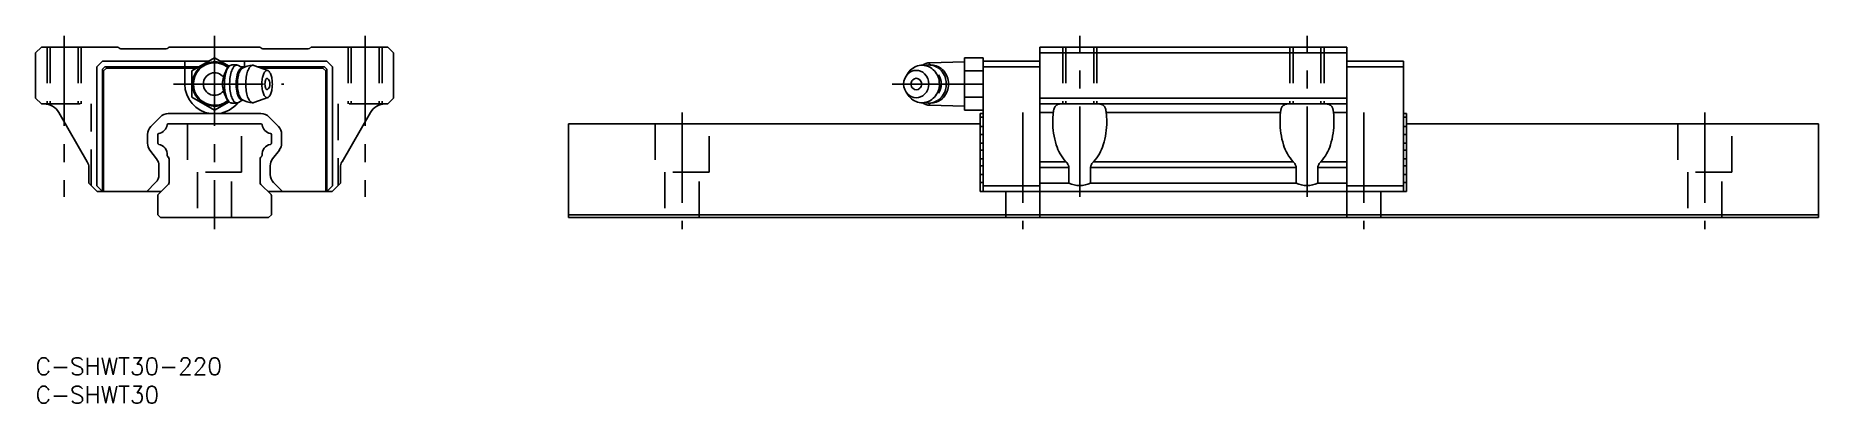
# Model space of a CAD drawing. Extents: x 0 to 314, y -8 to 57.
import ezdxf

# ---------------------------------------------------------------- set-up
doc = ezdxf.new("R2010")
doc.units = 0
doc.header["$LTSCALE"] = 0.5
doc.linetypes.add('CENTER', pattern=[50.8, 31.75, -6.35, 6.35, -6.35])
doc.linetypes.add('DASHED', pattern=[19.05, 12.7, -6.35])
doc.layers.get('0').update_dxf_attribs({"linetype": 'CONTINUOUS'})
doc.layers.add('CENTER', color=1, linetype='CENTER')
doc.styles.get("Standard").update_dxf_attribs({"font": 'txt.shx', "height": 3, "bigfont": 'bigfont.shx'})

# ---------------------------------------------------------------- blocks, each defined once
blk = doc.blocks.new('*U36')
at = {"color": 7, "linetype": 'CONTINUOUS'}
blk.add_text('C-SHWT30-220', height=3, dxfattribs=at).set_placement((0, -3))
blk = doc.blocks.new('*U37')
at = {"color": 7, "linetype": 'CONTINUOUS'}
blk.add_text('C-SHWT30', height=3, dxfattribs=at).set_placement((0, -8))

msp = doc.modelspace()

# ---------------------------------------------------------------- linework, layer by layer
at = {"color": 7, "linetype": 'CONTINUOUS'}
for p, q in [((1, 54.65), (0, 53.65)), ((0, 53.65), (0, 45.65)), ((14.5, 54.65), (1, 54.65)), ((14.65, 54.5), (14.5, 54.65)), ((22.99, 54.35), (15.01, 54.35)), ((23.5, 54.65), (23.35, 54.5)), ((39.5, 54.65), (23.5, 54.65)), ((39.65, 54.5), (39.5, 54.65)), ((47.99, 54.35), (40.01, 54.35)), ((48.5, 54.65), (48.35, 54.5)), ((62, 54.65), (48.5, 54.65)), ((63, 53.65), (62, 54.65)), ((63, 45.65), (63, 53.65)), ((176.77, 54.65), (230.77, 54.65)), ((176.77, 29.25), (176.77, 54.65)), ((176.77, 53.65), (230.77, 53.65)), ((230.77, 29.25), (230.77, 54.65)), ((11.75, 52.15), (10.75, 51.15)), ((10.75, 51.15), (10.75, 30.25)), ((30.43, 52.15), (11.75, 52.15)), ((12.16, 51.15), (11.75, 50.74)), ((11.75, 50.74), (11.75, 29.25)), ((11.95, 50.45), (12.45, 50.95)), ((11.95, 50.45), (11.95, 29.25)), ((28.7, 51.15), (12.16, 51.15)), ((28.35, 50.95), (12.45, 50.95)), ((26.25, 52.15), (26.25, 51.15)), ((26.25, 48.15), (26.25, 50.95)), ((31.5, 52.77), (27.5, 50.46)), ((27.5, 50.46), (27.5, 45.84)), ((34.05, 51.3), (31.5, 52.77)), ((51.25, 52.15), (32.57, 52.15)), ((33.79, 50.98), (34.02, 51.26)), ((35.43, 51.5), (34.55, 51.5)), ((36.45, 50.95), (35.72, 51.41)), ((36.82, 51.15), (36.14, 51.15)), ((36.45, 50.95), (36.35, 50.95)), ((36.75, 52.15), (36.75, 51.15)), ((38.42, 51.42), (40.87, 50.53)), ((50.84, 51.15), (39.16, 51.15)), ((50.55, 50.95), (39.71, 50.95)), ((50.55, 50.95), (51.05, 50.45)), ((51.25, 50.74), (50.84, 51.15)), ((51.05, 29.25), (51.05, 50.45)), ((52.25, 51.15), (51.25, 52.15)), ((51.25, 29.25), (51.25, 50.74)), ((52.25, 30.25), (52.25, 51.15)), ((157.57, 51.5), (157.18, 51.5)), ((163.47, 52.05), (157.32, 51.89)), ((157.32, 51.5), (157.32, 51.89)), ((166.77, 52.77), (163.47, 52.77)), ((163.47, 43.53), (163.47, 52.77)), ((166.77, 50.46), (163.47, 50.46)), ((166.77, 29.25), (166.77, 52.77)), ((166.77, 52.15), (176.77, 52.15)), ((166.77, 51.15), (176.77, 51.15)), ((240.77, 52.15), (230.77, 52.15)), ((240.77, 51.15), (230.77, 51.15)), ((240.77, 29.25), (240.77, 52.15)), ((153.56, 50.1), (153.2, 49.56)), ((0, 45.65), (1, 44.65)), ((1, 44.65), (1.47, 44.65)), ((27.5, 45.84), (31.5, 43.53)), ((31.5, 43.53), (34.05, 45.01)), ((33.79, 45.32), (34.02, 45.04)), ((34.55, 44.8), (35.43, 44.8)), ((36.45, 45.35), (35.72, 44.89)), ((36.35, 45.35), (36.45, 45.35)), ((38.42, 44.88), (40.87, 45.77)), ((61.53, 44.65), (62, 44.65)), ((62, 44.65), (63, 45.65)), ((153.2, 46.74), (153.56, 46.2)), ((157.18, 44.8), (157.57, 44.8)), ((157.32, 44.41), (157.32, 44.8)), ((157.32, 44.41), (163.47, 44.25)), ((166.77, 45.84), (163.47, 45.84)), ((176.77, 45.65), (230.77, 45.65)), ((176.77, 44.65), (230.77, 44.65)), ((180.59, 44.65), (180.52, 44.65)), ((186.95, 44.65), (187.02, 44.65)), ((220.59, 44.65), (220.52, 44.65)), ((226.95, 44.65), (227.02, 44.65)), ((4.07, 43.15), (9.08, 34.48)), ((20.27, 40.67), (21.91, 42.35)), ((23.34, 42.95), (39.66, 42.95)), ((23.34, 41.15), (39.66, 41.15)), ((41.09, 42.35), (42.73, 40.67)), ((53.92, 34.48), (58.93, 43.15)), ((93.77, 41.15), (166.27, 41.15)), ((93.77, 24.65), (93.77, 41.15)), ((166.77, 43.53), (163.47, 43.53)), ((166.77, 42.95), (166.27, 42.95)), ((166.27, 42.95), (166.27, 29.25)), ((166.77, 42.35), (166.27, 42.35)), ((176.77, 43.15), (179.11, 43.15)), ((188.43, 43.15), (219.11, 43.15)), ((228.43, 43.15), (230.77, 43.15)), ((240.77, 42.95), (241.27, 42.95)), ((240.77, 42.35), (241.27, 42.35)), ((241.27, 29.25), (241.27, 42.95)), ((241.27, 41.15), (313.77, 41.15)), ((313.77, 24.65), (313.77, 41.15)), ((19.7, 37.74), (19.7, 39.27)), ((21.5, 37.74), (21.5, 39.27)), ((41.5, 39.27), (41.5, 37.74)), ((43.3, 39.27), (43.3, 37.74)), ((166.77, 40.67), (166.27, 40.67)), ((166.77, 39.27), (166.27, 39.27)), ((166.77, 37.74), (166.27, 37.74)), ((240.77, 40.67), (241.27, 40.67)), ((240.77, 39.27), (241.27, 39.27)), ((240.77, 37.74), (241.27, 37.74)), ((21.29, 34.99), (20.11, 36.53)), ((23.35, 35.3), (23.21, 35.44)), ((23.5, 30.86), (23.5, 34.95)), ((39.5, 34.95), (39.5, 30.86)), ((39.79, 35.44), (39.65, 35.3)), ((42.89, 36.53), (41.71, 34.99)), ((166.77, 36.53), (166.27, 36.53)), ((166.77, 34.99), (166.27, 34.99)), ((240.77, 36.53), (241.27, 36.53)), ((240.77, 34.99), (241.27, 34.99)), ((9.35, 33.48), (9.35, 30.7)), ((21.7, 32.23), (21.7, 33.77)), ((41.3, 33.77), (41.3, 32.23)), ((53.65, 30.7), (53.65, 33.48)), ((166.77, 33.77), (166.27, 33.77)), ((166.77, 32.23), (166.27, 32.23)), ((176.77, 34.48), (181.34, 34.48)), ((176.77, 33.48), (181.86, 33.48)), ((181.86, 30.7), (181.86, 33.48)), ((185.68, 33.48), (185.68, 30.7)), ((185.68, 33.48), (221.86, 33.48)), ((186.2, 34.48), (221.34, 34.48)), ((221.86, 30.7), (221.86, 33.48)), ((225.68, 33.48), (225.68, 30.7)), ((225.68, 33.48), (230.77, 33.48)), ((226.2, 34.48), (230.77, 34.48)), ((240.77, 33.77), (241.27, 33.77)), ((240.77, 32.23), (241.27, 32.23)), ((9.35, 30.7), (10.8, 29.25)), ((10.75, 30.25), (11.75, 29.25)), ((22.1, 29.25), (10.8, 29.25)), ((19.55, 29.25), (21.11, 30.81)), ((21.5, 28.55), (21.5, 25.15)), ((23.35, 30.51), (21.57, 28.73)), ((41.43, 28.73), (39.65, 30.51)), ((52.2, 29.25), (40.9, 29.25)), ((41.5, 25.15), (41.5, 28.55)), ((41.89, 30.81), (43.45, 29.25)), ((51.25, 29.25), (52.25, 30.25)), ((52.2, 29.25), (53.65, 30.7)), ((166.77, 30.81), (166.27, 30.81)), ((176.72, 29.25), (166.27, 29.25)), ((166.77, 30.25), (176.77, 30.25)), ((176.72, 29.25), (176.72, 29.3)), ((176.72, 29.3), (176.77, 29.3)), ((176.77, 30.7), (181.86, 30.7)), ((176.77, 29.25), (230.77, 29.25)), ((185.68, 30.7), (221.86, 30.7)), ((225.68, 30.7), (230.77, 30.7)), ((240.77, 30.25), (230.77, 30.25)), ((230.77, 29.3), (230.82, 29.3)), ((230.82, 29.3), (230.82, 29.25)), ((230.82, 29.25), (241.27, 29.25)), ((240.77, 30.81), (241.27, 30.81)), ((21.5, 25.15), (22, 24.65)), ((41, 24.65), (41.5, 25.15)), ((93.77, 25.15), (313.77, 25.15)), ((22, 24.65), (41, 24.65)), ((93.77, 24.65), (313.77, 24.65))]:
    msp.add_line(p, q, dxfattribs=at)
at = {"color": 3, "linetype": 'DASHED'}
for p, q in [((2, 54.65), (2, 44.65)), ((2.54, 54.65), (2.54, 44.65)), ((7.46, 54.65), (7.46, 44.65)), ((8, 54.65), (8, 44.65)), ((55, 54.65), (55, 44.65)), ((55.54, 54.65), (55.54, 44.65)), ((60.46, 54.65), (60.46, 44.65)), ((61, 54.65), (61, 44.65)), ((180.77, 54.65), (180.77, 44.65)), ((181.31, 54.65), (181.31, 44.65)), ((186.23, 54.65), (186.23, 44.65)), ((186.77, 54.65), (186.77, 44.65)), ((220.77, 54.65), (220.77, 44.65)), ((221.31, 54.65), (221.31, 44.65)), ((226.23, 54.65), (226.23, 44.65)), ((226.77, 54.65), (226.77, 44.65)), ((1.47, 44.65), (9.75, 44.65)), ((9.75, 30.3), (9.75, 44.65)), ((53.25, 44.65), (53.25, 30.3)), ((61.53, 44.65), (53.25, 44.65)), ((26.75, 41.15), (26.75, 32.65)), ((36.25, 32.65), (36.25, 41.15)), ((109.02, 41.15), (109.02, 32.65)), ((118.52, 32.65), (118.52, 41.15)), ((289.02, 41.15), (289.02, 32.65)), ((298.52, 32.65), (298.52, 41.15)), ((36.25, 32.65), (26.75, 32.65)), ((28.5, 32.65), (28.5, 24.65)), ((34.5, 24.65), (34.5, 32.65)), ((118.52, 32.65), (109.02, 32.65)), ((110.77, 32.65), (110.77, 24.65)), ((116.77, 24.65), (116.77, 32.65)), ((298.52, 32.65), (289.02, 32.65)), ((290.77, 32.65), (290.77, 24.65)), ((296.77, 24.65), (296.77, 32.65)), ((170.77, 29.25), (170.77, 24.65)), ((176.77, 24.65), (176.77, 29.25)), ((230.77, 29.25), (230.77, 24.65)), ((236.77, 24.65), (236.77, 29.25))]:
    msp.add_line(p, q, dxfattribs=at)
at = {"color": 7, "linetype": 'CONTINUOUS'}
for centre, radius, start, end in [((15.01, 54.85), 0.5, 225, 270), ((22.99, 54.85), 0.5, 270, 315), ((40.01, 54.85), 0.5, 225, 270), ((47.99, 54.85), 0.5, 270, 315), ((31.5, 48.15), 3.9, 50.9718, 309.0282), ((31.5, 48.15), 3.74, 51.0329, 308.9671), ((40.92, 47.04), 8.2, 155.5597, 163.4295), ((39.75, 48.37), 6.52, 160.718, 176.1614), ((35.38, 49.63), 2.09, 139.5538, 157.3697), ((35.74, 49.77), 2.27, 139.598, 160.8002), ((34.54, 50.82), 0.68, 89.8146, 141.4349), ((40.51, 48.44), 6.35, 163.1981, 173.801), ((37.32, 49.44), 3, 146.419, 163.9372), ((35.6, 50.62), 0.918, 109.5055, 148.4502), ((35.43, 50.95), 0.551, 57.5252, 104.1804), ((37.39, 49.51), 1.9, 139.598, 160.8002), ((39, 48.89), 3.41, 153.6234, 167.265), ((36.39, 50.38), 0.569, 93.4944, 141.4349), ((37.07, 49.88), 1.24, 128.03, 154.984), ((38.19, 48.16), 3.29, 89.1369, 124.9824), ((41, 49.05), 3.92, 152.982, 167.0658), ((38.75, 50.24), 1.38, 126.0403, 154.4616), ((38.24, 50.93), 0.519, 70.0924, 125.2235), ((41.02, 49.75), 0.885, 121.2698, 153.2617), ((40.74, 50.18), 0.371, 61.134, 118.866), ((40.46, 49.75), 0.885, 26.7383, 58.7302), ((154.99, 48.46), 2.09, 45.5005, 134.4995), ((156.18, 48.34), 3.16, 123.7997, 146.1384), ((156.04, 48.55), 2.91, 100.3514, 123.7661), ((156.02, 48.63), 2.82, 76.348, 100.2493), ((157.38, 49.89), 2, 91.5, 128.7532), ((157.18, 48.56), 2.94, 80.5353, 103.929), ((155.99, 48.52), 2.94, 52.9859, 76.2524), ((157.56, 48.56), 2.94, 53.8898, 89.8488), ((157.17, 48.56), 2.95, 57.3307, 80.285), ((155.83, 48.31), 3.2, 30.981, 52.964), ((157.04, 48.36), 3.19, 35.5149, 57.2955), ((157.39, 48.32), 3.23, 31.5185, 53.9499), ((156.82, 48.2), 3.46, 14.9361, 35.548), ((31.5, 48.15), 1.98, 38.259, 321.741), ((36.99, 48.15), 4.12, 162.6982, 197.3018), ((41.9, 48.15), 8.68, 175.683, 184.317), ((39.75, 47.93), 6.52, 183.8386, 199.282), ((42.72, 48.15), 8.58, 173.5184, 186.4816), ((40.51, 47.87), 6.35, 186.199, 196.8019), ((42.54, 48.15), 7.26, 175.683, 184.317), ((40.28, 48.43), 4.99, 160.0114, 176.868), ((40.28, 47.88), 4.99, 183.132, 199.9886), ((42.77, 48.15), 7.26, 175.8885, 184.1115), ((41.57, 48.26), 6.05, 166.8119, 176.1003), ((41.57, 48.04), 6.05, 183.8997, 193.1881), ((45.54, 48.15), 8.56, 175.825, 184.175), ((44.08, 48.29), 7.09, 166.5793, 176.0477), ((44.08, 48.02), 7.09, 183.9523, 193.4207), ((46.04, 48.15), 6.22, 175.683, 184.317), ((44.91, 48.26), 5.09, 166.0541, 175.9315), ((44.91, 48.05), 5.09, 184.0685, 193.9459), ((42.6, 48.86), 2.69, 151.4947, 166.6232), ((42.92, 48.15), 2.56, 173.7782, 186.2218), ((42.3, 48.23), 1.94, 164.0092, 174.023), ((42.3, 48.08), 1.94, 185.977, 195.9908), ((41.38, 48.5), 0.977, 148.743, 164.6112), ((41.38, 47.8), 0.977, 195.3888, 211.257), ((40.82, 48.85), 0.321, 116.9113, 150.4592), ((40.82, 47.45), 0.321, 209.5408, 243.0887), ((40.74, 49), 0.155, 58.6993, 113.8023), ((40.74, 47.31), 0.155, 246.1977, 301.3007), ((39.9, 48.15), 1.34, 313.2338, 46.7662), ((38.88, 48.86), 2.69, 13.3768, 28.5053), ((36.56, 48.26), 5.09, 4.0685, 13.9459), ((36.56, 48.05), 5.09, 346.0541, 355.9315), ((35.44, 48.15), 6.22, 355.683, 4.317), ((155.3, 48.15), 2.53, 134.7224, 225.2776), ((155.12, 48.15), 1.06, 134.7224, 225.2776), ((154.99, 48.28), 0.872, 45.5005, 134.4995), ((154.99, 48.02), 0.872, 225.5005, 314.4995), ((154.86, 48.15), 1.06, 314.7224, 45.2776), ((154.67, 48.15), 2.53, 314.7224, 45.2776), ((155.61, 48.18), 3.46, 10.1721, 31.0278), ((155.61, 48.13), 3.46, 329.0534, 349.9059), ((156.41, 48.15), 2.98, 327.435, 32.5652), ((155.52, 48.15), 3.55, 349.7879, 10.29), ((156.82, 48.11), 3.46, 324.452, 345.0638), ((157.16, 48.18), 3.51, 10.3156, 31.5664), ((157.16, 48.13), 3.51, 328.4336, 349.6844), ((156.67, 48.15), 3.61, 344.994, 15.006), ((157.04, 48.15), 3.62, 349.6015, 10.3985), ((1.47, 41.65), 3, 30, 90), ((40.92, 49.27), 8.2, 196.5705, 204.4403), ((35.38, 46.68), 2.09, 202.6303, 220.4462), ((35.74, 46.53), 2.27, 199.1998, 220.402), ((34.54, 45.48), 0.68, 218.5651, 270.1854), ((37.32, 46.87), 3, 196.0628, 213.581), ((35.6, 45.69), 0.918, 211.5498, 250.4945), ((35.43, 45.36), 0.551, 255.8196, 302.4748), ((37.39, 46.8), 1.9, 199.1998, 220.402), ((39, 47.41), 3.41, 192.735, 206.3766), ((36.39, 45.92), 0.569, 218.5651, 266.5056), ((37.07, 46.42), 1.24, 205.016, 231.97), ((38.19, 48.15), 3.29, 235.0186, 270.862), ((41, 47.25), 3.92, 192.9342, 207.018), ((38.75, 46.06), 1.38, 205.5384, 233.9597), ((38.24, 45.37), 0.519, 234.7765, 289.9076), ((42.6, 47.44), 2.69, 193.3768, 208.5053), ((41.02, 46.56), 0.885, 206.7383, 238.7302), ((40.74, 46.12), 0.371, 241.134, 298.866), ((40.46, 46.56), 0.885, 301.2698, 333.2617), ((38.88, 47.44), 2.69, 331.4947, 346.6232), ((61.53, 41.65), 3, 90, 150), ((154.99, 47.84), 2.09, 225.5005, 314.4995), ((156.18, 47.96), 3.15, 213.8629, 236.2875), ((156.04, 47.76), 2.91, 236.3214, 259.7399), ((156.02, 47.67), 2.82, 259.8421, 283.7431), ((157.38, 46.41), 2, 231.2468, 268.5), ((157.18, 47.74), 2.94, 256.0709, 279.4649), ((155.99, 47.79), 2.94, 283.8385, 307.1008), ((157.56, 47.74), 2.94, 270.1167, 306.1107), ((157.17, 47.75), 2.95, 279.715, 302.6693), ((155.83, 47.99), 3.2, 307.1224, 329.1003), ((157.04, 47.95), 3.19, 302.7045, 324.4851), ((157.39, 47.98), 3.23, 306.0501, 328.4815), ((181.07, 43.2), 1.93, 156.7374, 164.9813), ((180.49, 43.45), 1.29, 145.7582, 156.7432), ((180.26, 43.61), 1.01, 135.898, 145.6135), ((180.21, 43.66), 0.945, 125.3579, 135.8534), ((180.24, 43.61), 1, 115.5943, 125.2338), ((180.38, 43.28), 1.36, 98.3855, 114.8806), ((180.55, 42.17), 2.48, 90.8907, 98.6647), ((186.99, 42.17), 2.48, 81.3353, 89.1093), ((187.16, 43.28), 1.36, 65.1194, 81.6145), ((187.3, 43.61), 1, 54.7662, 64.4057), ((187.33, 43.66), 0.945, 44.1466, 54.6421), ((187.28, 43.61), 1.01, 34.3865, 44.102), ((187.05, 43.45), 1.29, 23.2568, 34.2418), ((186.47, 43.2), 1.93, 15.0187, 23.2626), ((221.07, 43.2), 1.93, 156.7374, 164.9813), ((220.49, 43.45), 1.29, 145.7582, 156.7432), ((220.26, 43.61), 1.01, 135.898, 145.6135), ((220.21, 43.66), 0.945, 125.3579, 135.8534), ((220.24, 43.61), 1, 115.5943, 125.2338), ((220.38, 43.28), 1.36, 98.3855, 114.8806), ((220.55, 42.17), 2.48, 90.8907, 98.6647), ((226.99, 42.17), 2.48, 81.3353, 89.1093), ((227.16, 43.28), 1.36, 65.1194, 81.6145), ((227.3, 43.61), 1, 54.7662, 64.4057), ((227.33, 43.66), 0.945, 44.1466, 54.6421), ((227.28, 43.61), 1.01, 34.3865, 44.102), ((227.05, 43.45), 1.29, 23.2568, 34.2418), ((226.47, 43.2), 1.93, 15.0187, 23.2626), ((21.36, 41.24), 1.8, 279.6908, 351.6711), ((23.34, 40.95), 2, 90, 135.666), ((23.34, 40.95), 0.2, 90, 171.6711), ((39.66, 40.95), 2, 44.334, 90), ((39.66, 40.95), 0.2, 8.3289, 90), ((41.64, 41.24), 1.8, 188.3289, 260.3092), ((193.11, 41.55), 14.09, 173.473, 180.0158), ((192.38, 41.51), 13.36, 179.8252, 197.5354), ((184.13, 42.58), 5.05, 171.4194, 173.4889), ((182.86, 42.77), 3.77, 167.9866, 171.4252), ((181.85, 42.98), 2.74, 164.7473, 167.9), ((175.16, 41.51), 13.36, 342.4646, 0.1748), ((185.69, 42.98), 2.74, 12.1, 15.2527), ((184.68, 42.77), 3.77, 8.5748, 12.0134), ((183.41, 42.58), 5.05, 6.5111, 8.5806), ((174.43, 41.55), 14.09, 359.9842, 6.527), ((233.11, 41.55), 14.09, 173.473, 180.0158), ((232.38, 41.51), 13.36, 179.8252, 197.5354), ((224.13, 42.58), 5.05, 171.4194, 173.4889), ((222.86, 42.77), 3.77, 167.9866, 171.4252), ((221.85, 42.98), 2.74, 164.7473, 167.9), ((215.16, 41.51), 13.36, 342.4646, 0.1748), ((225.69, 42.98), 2.74, 12.1, 15.2527), ((224.68, 42.77), 3.77, 8.5748, 12.0134), ((223.41, 42.58), 5.05, 6.5111, 8.5806), ((214.43, 41.55), 14.09, 359.9842, 6.527), ((21.7, 39.27), 2, 135.666, 180), ((21.7, 37.74), 2, 180, 217.414), ((21.7, 39.27), 0.2, 99.6908, 180), ((21.7, 37.74), 0.2, 180, 260.3092), ((41.3, 39.27), 0.2, 0, 80.3092), ((41.3, 37.74), 0.2, 279.6908, 0), ((41.3, 39.27), 2, 0, 44.334), ((41.3, 37.74), 2, 322.586, 0), ((19.7, 33.77), 2, 0, 37.414), ((21.36, 35.77), 1.8, 354.5772, 80.3092), ((23.36, 35.58), 0.2, 174.5772, 225), ((23, 34.95), 0.5, 0, 45), ((40, 34.95), 0.5, 135, 180), ((39.64, 35.58), 0.2, 315, 5.4228), ((41.64, 35.77), 1.8, 99.6908, 185.4228), ((43.3, 33.77), 2, 142.586, 180), ((186.82, 39.56), 7.48, 196.1721, 222.8544), ((180.72, 39.56), 7.48, 317.1456, 343.8279), ((226.82, 39.56), 7.48, 196.1721, 222.8544), ((220.72, 39.56), 7.48, 317.1456, 343.8279), ((7.35, 33.48), 2, 0, 30), ((19.7, 32.23), 2, 315, 0), ((43.3, 32.23), 2, 180, 225), ((55.65, 33.48), 2, 150, 180), ((179.53, 32.69), 2.55, 31.5807, 44.625), ((180.82, 33.46), 1.04, 0.9171, 32.5379), ((186.72, 33.46), 1.04, 147.4621, 179.0829), ((188.01, 32.69), 2.55, 135.375, 148.4193), ((219.53, 32.69), 2.55, 31.5807, 44.625), ((220.82, 33.46), 1.04, 0.9171, 32.5379), ((226.72, 33.46), 1.04, 147.4621, 179.0829), ((228.01, 32.69), 2.55, 135.375, 148.4193), ((21.75, 28.55), 0.25, 135, 180), ((23, 30.86), 0.5, 315, 0), ((40, 30.86), 0.5, 180, 225), ((41.25, 28.55), 0.25, 0, 45), ((183.77, 35.05), 4.75, 246.3181, 293.6819), ((223.77, 35.05), 4.75, 246.3181, 293.6819)]:
    msp.add_arc(centre, radius, start, end, dxfattribs=at)
at = {"color": 7, "linetype": 'CONTINUOUS', "extrusion": (0, 0, -1)}
for start, end in [(277.9139, 0), (219.4115, 262.0861)]:
    msp.add_arc((-31.5, 48.15), 5.25, start, end, dxfattribs=at)
at = {"layer": 'CENTER', "color": 1, "linetype": 'CENTER'}
for p, q in [((5, 56.65), (5, 28.3)), ((31.5, 56.65), (31.5, 22.65)), ((58, 56.65), (58, 28.3)), ((183.77, 28.3), (183.77, 56.65)), ((223.77, 28.3), (223.77, 56.65)), ((24.25, 48.15), (43.66, 48.15)), ((150.77, 48.15), (168.77, 48.15)), ((113.77, 43.15), (113.77, 22.65)), ((173.77, 43.15), (173.77, 22.65)), ((233.77, 43.15), (233.77, 22.65)), ((293.77, 43.15), (293.77, 22.65))]:
    msp.add_line(p, q, dxfattribs=at)

# ---------------------------------------------------------------- block references
at = {"color": 7, "linetype": 'CONTINUOUS'}
for name in ['*U36', '*U37']:
    msp.add_blockref(name, (0, 0), dxfattribs=at)

doc.saveas('drawing.dxf')
